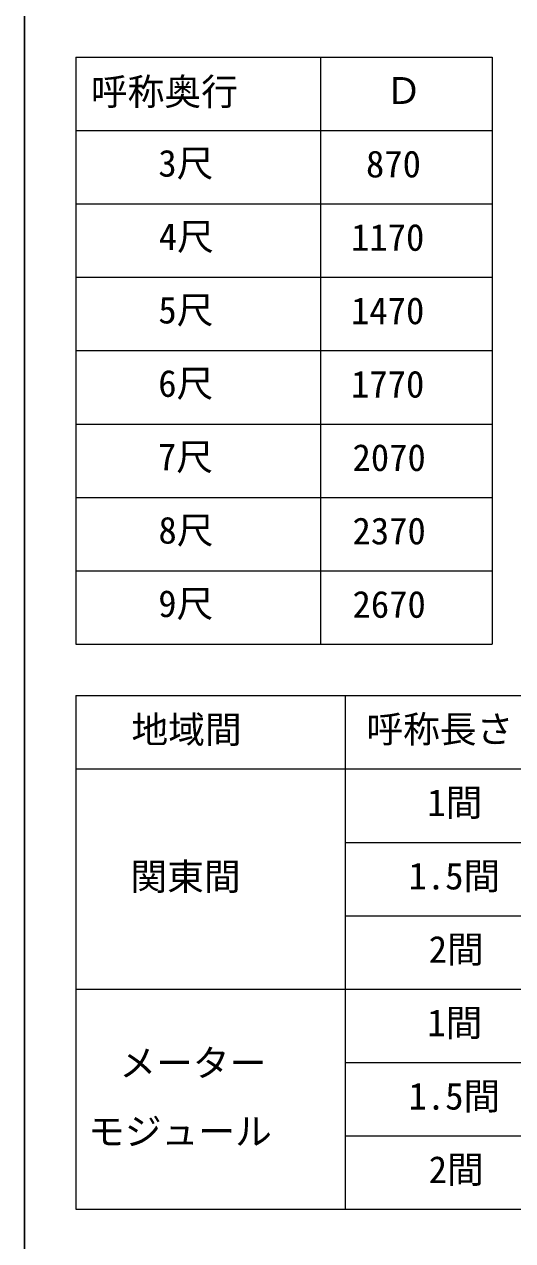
# Model space of a CAD drawing. Units: millimetres, scale not verified. Extents: x -875 to 875, y -1304 to 1297.
# Drawn here: x -875 to -675.6, y -140 to 357.2 of the extents above; entities that cross this region are included whole.
import ezdxf
from ezdxf.enums import TextEntityAlignment as Align

# ---------------------------------------------------------------- set-up
doc = ezdxf.new("R2010")
doc.units = ezdxf.units.MM
doc.header["$LTSCALE"] = 8
doc.layers.add('0-1_TABLE1', color=7, linetype='Continuous', lineweight=18)
doc.layers.add('0-9_YKK_ZWAK', color=7, linetype='Continuous')
doc.styles.add('ＭＳ ゴシック', font='')
doc.styles.get('ＭＳ ゴシック').set_extended_font_data('MS Gothic')

msp = doc.modelspace()

# ---------------------------------------------------------------- linework, layer by layer
at = {"layer": '0-1_TABLE1'}
for p, q in [((-854, 343.8), (-684, 343.8)), ((-854, 343.8), (-854, 103.8)), ((-754, 343.8), (-754, 103.8)), ((-684, 343.8), (-684, 103.8)), ((-854, 313.8), (-684, 313.8)), ((-854, 283.8), (-684, 283.8)), ((-854, 253.8), (-684, 253.8)), ((-854, 223.8), (-684, 223.8)), ((-854, 193.8), (-684, 193.8)), ((-854, 163.8), (-684, 163.8)), ((-854, 133.8), (-684, 133.8)), ((-854, 103.8), (-684, 103.8)), ((-854, 82.8), (-574, 82.8)), ((-854, 82.8), (-854, -127.2)), ((-744, 82.8), (-744, -127.2)), ((-854, 52.8), (-574, 52.8)), ((-744, 22.8), (-574, 22.8)), ((-744, -7.2), (-574, -7.2)), ((-854, -37.2), (-574, -37.2)), ((-744, -67.2), (-574, -67.2)), ((-744, -97.2), (-574, -97.2)), ((-854, -127.2), (-574, -127.2))]:
    msp.add_line(p, q, dxfattribs=at)
at = {"layer": '0-9_YKK_ZWAK'}
msp.add_line((-875, 1245.8), (-875, -1304.2), dxfattribs=at)

# ---------------------------------------------------------------- texts
at = {"layer": '0-1_TABLE1', "style": 'ＭＳ ゴシック'}
for s, p in [('呼称奥行', (-847.807, 320.831)), ('Ｄ', (-727.608, 321.3)), ('3尺', (-820.278, 291.598)), ('870', (-735.491, 291.3)), ('4尺', (-820.108, 261.598)), ('1170', (-741.585, 261.3)), ('5尺', (-820.278, 231.598)), ('1470', (-741.585, 231.3)), ('6尺', (-820.321, 201.598)), ('1770', (-741.585, 201.3)), ('7尺', (-820.449, 171.598)), ('2070', (-740.989, 171.3)), ('8尺', (-820.236, 141.598)), ('2370', (-740.989, 141.3)), ('9尺', (-820.321, 111.598)), ('2670', (-740.989, 111.3)), ('地域間', (-831.259, 60.087)), ('呼称長さ', (-735.335, 60.257)), ('1間', (-710.449, 30.257)), ('関東間', (-831.685, 0.002)), ('1.5間', (-718.119, 0.257)), ('2間', (-709.852, -29.743)), ('1間', (-710.449, -59.743)), ('メーター', (-836.202, -76.177)), ('1.5間', (-718.119, -89.743)), ('モジュール', (-848.943, -104.16)), ('2間', (-709.852, -119.743))]:
    msp.add_text(s, height=11, dxfattribs=at).set_placement(p, align=Align.BOTTOM_LEFT)

doc.saveas('drawing.dxf')
